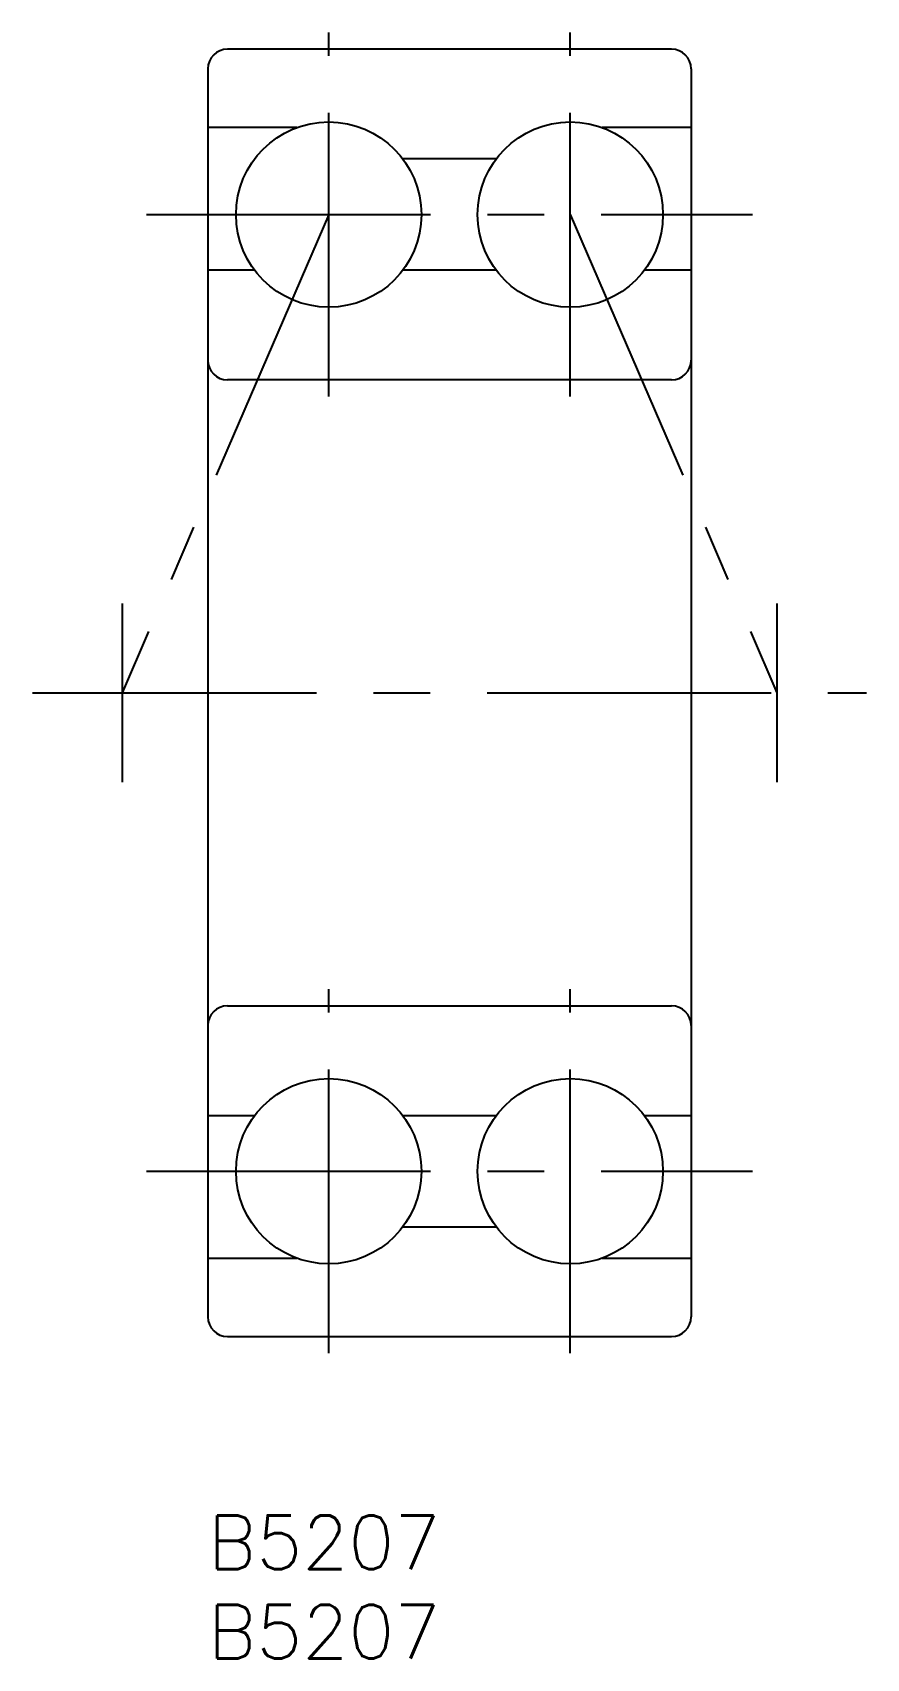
# Model space of a CAD drawing. Extents: x -9.8 to 36.8, y -8 to 82.9.
import ezdxf

# ---------------------------------------------------------------- set-up
doc = ezdxf.new("R2010")
doc.units = 0
doc.header["$LTSCALE"] = 0.5
doc.linetypes.add('CENTER', pattern=[50.8, 31.75, -6.35, 6.35, -6.35])
for name, color, linetype in [('MSM_CENTER', 1, 'CENTER'), ('MSM_CONTINUOUS', 7, 'CONTINUOUS'), ('MSM_PART_NUMBER', 7, 'CONTINUOUS')]:
    doc.layers.add(name, color=color, linetype=linetype)
doc.styles.get("Standard").update_dxf_attribs({"font": 'txt.shx', "height": 3, "bigfont": 'bigfont.shx'})

msp = doc.modelspace()

# ---------------------------------------------------------------- linework, layer by layer
at = {"layer": 'MSM_CENTER'}
for p, q in [((6.75, 62.57), (6.75, 82.93)), ((20.25, 62.57), (20.25, 82.93)), ((6.75, 72.75), (-4.8, 46)), ((-3.43, 72.75), (30.43, 72.75)), ((20.25, 72.75), (31.8, 46)), ((-4.8, 51), (-4.8, 41)), ((31.8, 51), (31.8, 41)), ((-9.8, 46), (36.8, 46)), ((6.75, 9.07), (6.75, 29.43)), ((20.25, 9.07), (20.25, 29.43)), ((-3.43, 19.25), (30.43, 19.25))]:
    msp.add_line(p, q, dxfattribs=at)
at = {"layer": 'MSM_CONTINUOUS'}
for p, q in [((25.9, 82), (1.1, 82)), ((0, 80.9), (0, 11.1)), ((27, 80.9), (27, 11.1)), ((4.962, 77.612), (0, 77.612)), ((27, 77.612), (22.038, 77.612)), ((16.106, 75.858), (10.894, 75.858)), ((2.606, 69.642), (0, 69.642)), ((16.106, 69.642), (10.894, 69.642)), ((27, 69.642), (24.394, 69.642)), ((25.9, 63.5), (1.1, 63.5)), ((1.1, 28.5), (25.9, 28.5)), ((0, 22.358), (2.606, 22.358)), ((10.894, 22.358), (16.106, 22.358)), ((24.394, 22.358), (27, 22.358)), ((10.894, 16.142), (16.106, 16.142)), ((0, 14.388), (4.962, 14.388)), ((22.038, 14.388), (27, 14.388)), ((1.1, 10), (25.9, 10))]:
    msp.add_line(p, q, dxfattribs=at)
for centre in [(6.75, 72.75), (20.25, 72.75), (6.75, 19.25), (20.25, 19.25)]:
    msp.add_circle(centre, 5.18, dxfattribs=at)
for centre, start, end in [((1.1, 80.9), 90, 180), ((25.9, 80.9), 360, 90), ((1.1, 64.6), 180, 270), ((25.9, 64.6), 270, 0), ((1.1, 27.4), 90, 180), ((25.9, 27.4), 0, 90), ((1.1, 11.1), 180, 270), ((25.9, 11.1), 270, 0)]:
    msp.add_arc(centre, 1.1, start, end, dxfattribs=at)

# ---------------------------------------------------------------- texts
at = {"layer": 'MSM_PART_NUMBER'}
for p in [(0, -3), (0, -8)]:
    msp.add_text('B5207', height=3, dxfattribs=at).set_placement(p)

doc.saveas('drawing.dxf')
